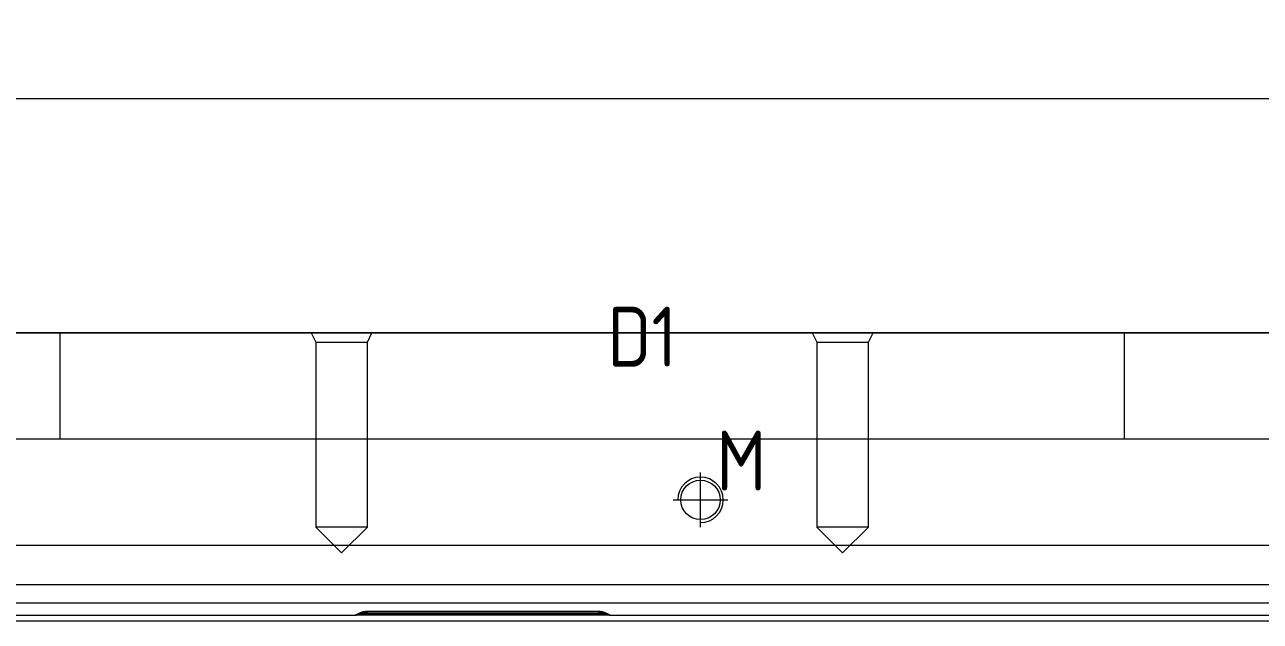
# Model space of a CAD drawing. Header units: millimetres. Extents: x 17443 to 18207, y 60521 to 60973.
# Drawn here: x 17533.9 to 17696.7, y 60863.7 to 60942.3 of the extents above; entities that cross this region are included whole.
import ezdxf

# ---------------------------------------------------------------- set-up
doc = ezdxf.new("R2010")
doc.units = ezdxf.units.MM
doc.linetypes.add('CENTER', pattern=[0])
doc.linetypes.add('DASHED', pattern=[0])
doc.layers.add('dim', color=4, linetype='Continuous')
doc.layers.add('PUNCH', color=2, linetype='Continuous')
doc.styles.add('_PUG_ERP', font='txt')
doc.styles.add('gbenor', font='gbenor.shx', dxfattribs={"bigfont": 'gbcbig'})
doc.dimstyles.new('_PUG_ERP', dxfattribs={"dimtxt": 8, "dimasz": 1.5, "dimexe": 0.5, "dimexo": 0.5, "dimgap": 0.5, "dimtad": 1, "dimtxsty": '_PUG_ERP', "dimblk": 'CLOSEDBLANK', "dimcen": 0, "dimclrd": 4, "dimclre": 4, "dimclrt": 3, "dimazin": 3, "dimtfac": 1, "dimtmove": 0, "dimatfit": 3, "dimldrblk": 'CLOSEDBLANK', "dimlwd": 9, "dimlwe": 9})

# ---------------------------------------------------------------- blocks, each defined once
blk = doc.blocks.new('*D1266')
at = {"layer": 'Defpoints', "color": 0}
for p in [(17472.64, 60932.53), (17472.64, 60901.66), (18032.64, 60901.66)]:
    blk.add_point(p, dxfattribs=at)
at = {"layer": 'dim', "color": 4, "lineweight": 9}
for p, q in [((17472.64, 60902.16), (17472.64, 60933.03)), ((18031.14, 60932.53), (17474.14, 60932.53)), ((18032.64, 60902.16), (18032.64, 60933.03))]:
    blk.add_line(p, q, dxfattribs=at)
at = {"layer": 'dim', "color": 3, "lineweight": 18, "insert": (17752.64, 60937.03), "char_height": 8, "attachment_point": 5, "style": '_PUG_ERP'}
blk.add_mtext('560', dxfattribs=at)
blk = doc.blocks.new('_ClosedBlank')

msp = doc.modelspace()

# ---------------------------------------------------------------- linework, layer by layer
at = {"layer": 'dim', "color": 252, "lineweight": 18}
msp.add_lwpolyline([(17472.641, 60863.66), (17472.641, 60901.66), (18032.641, 60901.66), (18032.641, 60863.66)], close=True, dxfattribs=at)
at = {"layer": 'PUNCH', "color": 151, "linetype": 'Continuous', "lineweight": 18}
for p, q in [((17786.26, 60901.66), (17510.26, 60901.66)), ((17477.641, 60866.098), (18027.36, 60866.098)), ((17477.641, 60864.479), (17577.506, 60864.479)), ((17577.508, 60864.479), (17577.504, 60864.479)), ((17579.026, 60864.524), (17579.026, 60864.523)), ((17579.026, 60864.523), (17609.494, 60864.523)), ((17611.015, 60864.479), (17611.012, 60864.479)), ((17611.013, 60864.479), (17791.516, 60864.479))]:
    msp.add_line(p, q, dxfattribs=at)
at = {"layer": 'PUNCH', "color": 2, "linetype": 'DASHED', "lineweight": 13, "ltscale": 0.518009}
for p, q in [((17538.56, 60901.66), (17538.56, 60887.66)), ((17678.76, 60901.66), (17678.76, 60887.66)), ((18027.36, 60887.66), (17477.641, 60887.66)), ((18027.36, 60873.66), (17477.641, 60873.66))]:
    msp.add_line(p, q, dxfattribs=at)
at = {"layer": 'PUNCH', "color": 5, "linetype": 'DASHED', "lineweight": 13, "ltscale": 0.518009}
for p, q in [((17571.66, 60901.66), (17572.257, 60900.466)), ((17579.063, 60900.466), (17579.66, 60901.66)), ((17637.66, 60901.66), (17638.257, 60900.466)), ((17645.063, 60900.466), (17645.66, 60901.66)), ((17572.257, 60900.466), (17572.257, 60876.08)), ((17572.257, 60900.466), (17575.66, 60900.466)), ((17575.66, 60900.466), (17579.063, 60900.466)), ((17579.063, 60876.08), (17579.063, 60900.466)), ((17638.257, 60900.466), (17638.257, 60876.08)), ((17638.257, 60900.466), (17641.66, 60900.466)), ((17641.66, 60900.466), (17645.063, 60900.466)), ((17645.063, 60876.08), (17645.063, 60900.466)), ((17572.257, 60876.08), (17575.66, 60872.677)), ((17579.063, 60876.08), (17572.257, 60876.08)), ((17575.66, 60872.677), (17579.063, 60876.08)), ((17638.257, 60876.08), (17641.66, 60872.677)), ((17645.063, 60876.08), (17638.257, 60876.08)), ((17641.66, 60872.677), (17645.063, 60876.08))]:
    msp.add_line(p, q, dxfattribs=at)
at = {"layer": 'PUNCH', "color": 1, "linetype": 'CENTER', "lineweight": 18, "ltscale": 0.518009}
for p, q in [((17622.941, 60876.06), (17622.941, 60883.26)), ((17619.341, 60879.66), (17626.541, 60879.66))]:
    msp.add_line(p, q, dxfattribs=at)
at = {"layer": 'PUNCH', "color": 155, "linetype": 'DASHED', "lineweight": 13, "ltscale": 0.518009}
for p, q in [((18027.36, 60868.479), (17477.641, 60868.479)), ((17579.026, 60864.947), (17579.026, 60864.693)), ((17579.026, 60864.945), (17579.026, 60864.883)), ((17579.026, 60864.945), (17609.494, 60864.945)), ((17609.494, 60864.947), (17609.494, 60864.945)), ((17609.494, 60864.883), (17609.494, 60864.945)), ((17577.886, 60864.643), (17577.886, 60864.617)), ((17579.026, 60864.693), (17609.494, 60864.693)), ((17609.494, 60864.693), (17609.494, 60864.523)), ((17610.634, 60864.617), (17610.634, 60864.643))]:
    msp.add_line(p, q, dxfattribs=at)
at = {"layer": 'PUNCH', "color": 151, "linetype": 'DASHED', "lineweight": 13, "ltscale": 0.518009}
for p, q in [((17609.494, 60864.947), (17579.026, 60864.947)), ((17609.494, 60864.883), (17579.026, 60864.883)), ((17577.53, 60864.482), (17577.53, 60864.482)), ((17579.026, 60864.693), (17579.026, 60864.524)), ((17610.99, 60864.482), (17610.99, 60864.482))]:
    msp.add_line(p, q, dxfattribs=at)
at = {"layer": 'PUNCH', "color": 155, "linetype": 'Continuous', "lineweight": 18}
for p, q in [((17477.641, 60864.485), (17577.505, 60864.485)), ((17609.494, 60864.524), (17579.026, 60864.524)), ((17609.494, 60864.524), (17609.494, 60864.523)), ((17611.015, 60864.485), (17791.515, 60864.485))]:
    msp.add_line(p, q, dxfattribs=at)
at = {"layer": 'PUNCH', "color": 151, "linetype": 'DASHED', "lineweight": 13, "ltscale": 0.518009}
for points in [[(17579.026, 60864.947), (17579.002, 60864.947), (17578.978, 60864.947), (17578.954, 60864.946), (17578.931, 60864.945), (17578.907, 60864.944), (17578.883, 60864.943), (17578.859, 60864.941), (17578.835, 60864.939), (17578.812, 60864.937), (17578.788, 60864.935), (17578.764, 60864.932), (17578.741, 60864.929), (17578.717, 60864.926), (17578.693, 60864.923), (17578.67, 60864.919), (17578.646, 60864.916), (17578.623, 60864.911), (17578.599, 60864.907), (17578.576, 60864.903), (17578.552, 60864.898), (17578.529, 60864.893), (17578.506, 60864.888), (17578.483, 60864.882), (17578.46, 60864.876), (17578.436, 60864.87), (17578.413, 60864.864), (17578.39, 60864.858), (17578.368, 60864.851), (17578.345, 60864.844), (17578.322, 60864.837), (17578.299, 60864.829), (17578.277, 60864.822), (17578.254, 60864.814), (17578.232, 60864.806), (17578.21, 60864.797), (17578.187, 60864.789), (17578.165, 60864.78), (17578.143, 60864.771), (17578.121, 60864.762), (17578.099, 60864.752), (17578.077, 60864.743), (17578.056, 60864.733), (17578.034, 60864.722), (17578.013, 60864.712), (17577.991, 60864.701), (17577.97, 60864.691), (17577.949, 60864.68), (17577.928, 60864.668), (17577.907, 60864.657), (17577.886, 60864.645)], [(17577.886, 60864.617), (17577.9, 60864.624), (17577.914, 60864.63), (17577.929, 60864.637), (17577.944, 60864.644), (17577.959, 60864.651), (17577.975, 60864.658), (17577.991, 60864.665), (17578.008, 60864.672), (17578.025, 60864.679), (17578.042, 60864.687), (17578.06, 60864.694), (17578.078, 60864.701), (17578.097, 60864.708), (17578.116, 60864.716), (17578.136, 60864.723), (17578.156, 60864.73), (17578.176, 60864.737), (17578.197, 60864.745), (17578.218, 60864.752), (17578.24, 60864.759), (17578.261, 60864.766), (17578.283, 60864.772), (17578.306, 60864.779), (17578.329, 60864.786), (17578.352, 60864.792), (17578.376, 60864.798), (17578.4, 60864.805), (17578.424, 60864.811), (17578.449, 60864.816), (17578.474, 60864.822), (17578.499, 60864.828), (17578.525, 60864.833), (17578.552, 60864.838), (17578.578, 60864.843), (17578.605, 60864.848), (17578.632, 60864.852), (17578.659, 60864.856), (17578.686, 60864.86), (17578.713, 60864.863), (17578.741, 60864.867), (17578.768, 60864.87), (17578.796, 60864.872), (17578.824, 60864.875), (17578.853, 60864.877), (17578.881, 60864.879), (17578.91, 60864.88), (17578.939, 60864.881), (17578.968, 60864.882), (17578.997, 60864.882), (17579.026, 60864.883)], [(17610.633, 60864.645), (17610.613, 60864.657), (17610.592, 60864.668), (17610.571, 60864.68), (17610.55, 60864.691), (17610.528, 60864.701), (17610.507, 60864.712), (17610.485, 60864.722), (17610.464, 60864.733), (17610.442, 60864.743), (17610.42, 60864.752), (17610.399, 60864.762), (17610.377, 60864.771), (17610.355, 60864.78), (17610.332, 60864.789), (17610.31, 60864.797), (17610.288, 60864.806), (17610.265, 60864.814), (17610.243, 60864.822), (17610.22, 60864.829), (17610.198, 60864.837), (17610.175, 60864.844), (17610.152, 60864.851), (17610.129, 60864.858), (17610.106, 60864.864), (17610.083, 60864.87), (17610.06, 60864.876), (17610.037, 60864.882), (17610.014, 60864.888), (17609.991, 60864.893), (17609.967, 60864.898), (17609.944, 60864.903), (17609.92, 60864.907), (17609.897, 60864.911), (17609.873, 60864.916), (17609.85, 60864.919), (17609.826, 60864.923), (17609.803, 60864.926), (17609.779, 60864.929), (17609.755, 60864.932), (17609.732, 60864.935), (17609.708, 60864.937), (17609.684, 60864.939), (17609.66, 60864.941), (17609.637, 60864.943), (17609.613, 60864.944), (17609.589, 60864.945), (17609.565, 60864.946), (17609.541, 60864.947), (17609.518, 60864.947), (17609.494, 60864.947)], [(17609.494, 60864.883), (17609.523, 60864.882), (17609.552, 60864.882), (17609.58, 60864.881), (17609.609, 60864.88), (17609.637, 60864.879), (17609.666, 60864.877), (17609.694, 60864.875), (17609.722, 60864.872), (17609.75, 60864.87), (17609.778, 60864.867), (17609.805, 60864.864), (17609.833, 60864.86), (17609.86, 60864.856), (17609.887, 60864.852), (17609.914, 60864.848), (17609.941, 60864.843), (17609.968, 60864.838), (17609.994, 60864.833), (17610.019, 60864.828), (17610.045, 60864.822), (17610.07, 60864.817), (17610.094, 60864.811), (17610.119, 60864.805), (17610.143, 60864.799), (17610.166, 60864.792), (17610.19, 60864.786), (17610.213, 60864.779), (17610.235, 60864.773), (17610.258, 60864.766), (17610.28, 60864.759), (17610.301, 60864.752), (17610.322, 60864.745), (17610.343, 60864.737), (17610.363, 60864.73), (17610.383, 60864.723), (17610.403, 60864.716), (17610.422, 60864.709), (17610.44, 60864.701), (17610.459, 60864.694), (17610.477, 60864.687), (17610.494, 60864.68), (17610.511, 60864.672), (17610.528, 60864.665), (17610.544, 60864.658), (17610.56, 60864.651), (17610.576, 60864.644), (17610.591, 60864.637), (17610.606, 60864.63), (17610.62, 60864.624), (17610.634, 60864.617)], [(17577.531, 60864.495), (17577.53, 60864.495), (17577.53, 60864.494), (17577.529, 60864.494), (17577.529, 60864.493), (17577.528, 60864.493), (17577.528, 60864.492), (17577.527, 60864.491), (17577.527, 60864.491), (17577.526, 60864.49), (17577.526, 60864.49), (17577.525, 60864.489), (17577.525, 60864.489), (17577.524, 60864.488), (17577.524, 60864.488), (17577.523, 60864.488), (17577.523, 60864.487), (17577.522, 60864.487), (17577.522, 60864.486), (17577.521, 60864.486), (17577.521, 60864.486), (17577.52, 60864.485), (17577.52, 60864.485), (17577.519, 60864.484), (17577.519, 60864.484), (17577.518, 60864.484), (17577.518, 60864.483), (17577.517, 60864.483), (17577.517, 60864.483), (17577.517, 60864.483), (17577.516, 60864.482), (17577.516, 60864.482), (17577.515, 60864.482), (17577.515, 60864.482), (17577.514, 60864.481), (17577.514, 60864.481), (17577.513, 60864.481), (17577.513, 60864.481), (17577.512, 60864.481), (17577.512, 60864.48), (17577.512, 60864.48), (17577.511, 60864.48), (17577.511, 60864.48), (17577.51, 60864.48), (17577.51, 60864.48), (17577.51, 60864.48), (17577.509, 60864.48), (17577.509, 60864.479), (17577.508, 60864.479), (17577.508, 60864.479), (17577.508, 60864.479)], [(17577.531, 60864.495), (17577.531, 60864.496), (17577.531, 60864.496), (17577.532, 60864.496), (17577.532, 60864.497), (17577.533, 60864.497), (17577.533, 60864.498), (17577.534, 60864.498), (17577.535, 60864.498), (17577.535, 60864.499), (17577.536, 60864.499), (17577.537, 60864.499), (17577.538, 60864.5), (17577.539, 60864.5), (17577.54, 60864.501), (17577.54, 60864.501), (17577.541, 60864.501), (17577.543, 60864.502), (17577.544, 60864.502), (17577.545, 60864.502), (17577.546, 60864.503), (17577.547, 60864.503), (17577.548, 60864.504), (17577.55, 60864.504), (17577.551, 60864.504), (17577.552, 60864.505), (17577.554, 60864.505), (17577.555, 60864.506), (17577.556, 60864.506), (17577.558, 60864.506), (17577.559, 60864.507), (17577.561, 60864.507), (17577.562, 60864.508), (17577.564, 60864.508), (17577.566, 60864.509), (17577.567, 60864.509), (17577.569, 60864.509), (17577.571, 60864.51), (17577.572, 60864.51), (17577.574, 60864.511), (17577.576, 60864.511), (17577.577, 60864.512), (17577.579, 60864.512), (17577.581, 60864.512), (17577.583, 60864.513), (17577.585, 60864.513), (17577.587, 60864.514), (17577.589, 60864.514), (17577.59, 60864.515), (17577.592, 60864.515), (17577.594, 60864.516)], [(17577.886, 60864.645), (17577.88, 60864.642), (17577.874, 60864.638), (17577.868, 60864.635), (17577.861, 60864.631), (17577.855, 60864.628), (17577.849, 60864.624), (17577.842, 60864.621), (17577.836, 60864.618), (17577.829, 60864.614), (17577.823, 60864.611), (17577.817, 60864.608), (17577.81, 60864.605), (17577.804, 60864.601), (17577.797, 60864.598), (17577.791, 60864.595), (17577.784, 60864.592), (17577.778, 60864.589), (17577.771, 60864.586), (17577.765, 60864.583), (17577.758, 60864.58), (17577.752, 60864.577), (17577.745, 60864.574), (17577.739, 60864.571), (17577.732, 60864.568), (17577.725, 60864.566), (17577.719, 60864.563), (17577.712, 60864.56), (17577.705, 60864.557), (17577.699, 60864.555), (17577.692, 60864.552), (17577.685, 60864.549), (17577.679, 60864.547), (17577.672, 60864.544), (17577.665, 60864.542), (17577.659, 60864.539), (17577.652, 60864.537), (17577.645, 60864.534), (17577.638, 60864.532), (17577.631, 60864.53), (17577.625, 60864.527), (17577.618, 60864.525), (17577.611, 60864.523), (17577.604, 60864.521), (17577.597, 60864.518), (17577.59, 60864.516), (17577.584, 60864.514), (17577.577, 60864.512), (17577.57, 60864.51), (17577.563, 60864.508), (17577.556, 60864.506)], [(17577.886, 60864.617), (17577.88, 60864.614), (17577.874, 60864.612), (17577.869, 60864.609), (17577.863, 60864.606), (17577.857, 60864.604), (17577.852, 60864.601), (17577.846, 60864.599), (17577.84, 60864.596), (17577.834, 60864.594), (17577.829, 60864.591), (17577.823, 60864.589), (17577.817, 60864.586), (17577.812, 60864.584), (17577.806, 60864.582), (17577.8, 60864.579), (17577.794, 60864.577), (17577.789, 60864.575), (17577.783, 60864.573), (17577.777, 60864.57), (17577.771, 60864.568), (17577.765, 60864.566), (17577.76, 60864.564), (17577.754, 60864.562), (17577.748, 60864.56), (17577.742, 60864.558), (17577.736, 60864.556), (17577.73, 60864.554), (17577.725, 60864.552), (17577.719, 60864.55), (17577.713, 60864.548), (17577.707, 60864.546), (17577.701, 60864.544), (17577.695, 60864.543), (17577.689, 60864.541), (17577.683, 60864.539), (17577.678, 60864.537), (17577.672, 60864.536), (17577.666, 60864.534), (17577.66, 60864.532), (17577.654, 60864.531), (17577.648, 60864.529), (17577.642, 60864.527), (17577.636, 60864.526), (17577.63, 60864.524), (17577.624, 60864.523), (17577.618, 60864.521), (17577.612, 60864.52), (17577.606, 60864.518), (17577.6, 60864.517), (17577.594, 60864.516)], [(17610.964, 60864.506), (17610.957, 60864.508), (17610.95, 60864.51), (17610.943, 60864.512), (17610.936, 60864.514), (17610.929, 60864.516), (17610.922, 60864.518), (17610.916, 60864.521), (17610.909, 60864.523), (17610.902, 60864.525), (17610.895, 60864.527), (17610.888, 60864.53), (17610.881, 60864.532), (17610.875, 60864.534), (17610.868, 60864.537), (17610.861, 60864.539), (17610.854, 60864.542), (17610.848, 60864.544), (17610.841, 60864.547), (17610.834, 60864.549), (17610.828, 60864.552), (17610.821, 60864.555), (17610.814, 60864.557), (17610.808, 60864.56), (17610.801, 60864.563), (17610.794, 60864.566), (17610.788, 60864.568), (17610.781, 60864.571), (17610.774, 60864.574), (17610.768, 60864.577), (17610.761, 60864.58), (17610.755, 60864.583), (17610.748, 60864.586), (17610.742, 60864.589), (17610.735, 60864.592), (17610.729, 60864.595), (17610.722, 60864.598), (17610.716, 60864.601), (17610.709, 60864.605), (17610.703, 60864.608), (17610.697, 60864.611), (17610.69, 60864.614), (17610.684, 60864.618), (17610.677, 60864.621), (17610.671, 60864.624), (17610.665, 60864.628), (17610.658, 60864.631), (17610.652, 60864.635), (17610.646, 60864.638), (17610.64, 60864.642), (17610.633, 60864.645)], [(17610.925, 60864.516), (17610.919, 60864.517), (17610.913, 60864.518), (17610.907, 60864.52), (17610.901, 60864.521), (17610.895, 60864.523), (17610.89, 60864.524), (17610.884, 60864.526), (17610.878, 60864.527), (17610.872, 60864.529), (17610.866, 60864.531), (17610.86, 60864.532), (17610.854, 60864.534), (17610.848, 60864.536), (17610.842, 60864.537), (17610.836, 60864.539), (17610.83, 60864.541), (17610.824, 60864.543), (17610.819, 60864.544), (17610.813, 60864.546), (17610.807, 60864.548), (17610.801, 60864.55), (17610.795, 60864.552), (17610.789, 60864.554), (17610.783, 60864.556), (17610.778, 60864.558), (17610.772, 60864.56), (17610.766, 60864.562), (17610.76, 60864.564), (17610.754, 60864.566), (17610.748, 60864.568), (17610.743, 60864.57), (17610.737, 60864.573), (17610.731, 60864.575), (17610.725, 60864.577), (17610.72, 60864.579), (17610.714, 60864.582), (17610.708, 60864.584), (17610.702, 60864.586), (17610.697, 60864.589), (17610.691, 60864.591), (17610.685, 60864.594), (17610.679, 60864.596), (17610.674, 60864.599), (17610.668, 60864.601), (17610.662, 60864.604), (17610.657, 60864.606), (17610.651, 60864.609), (17610.645, 60864.612), (17610.64, 60864.614), (17610.634, 60864.617)], [(17610.925, 60864.516), (17610.927, 60864.515), (17610.929, 60864.515), (17610.931, 60864.514), (17610.933, 60864.514), (17610.935, 60864.513), (17610.937, 60864.513), (17610.939, 60864.512), (17610.94, 60864.512), (17610.942, 60864.512), (17610.944, 60864.511), (17610.946, 60864.511), (17610.947, 60864.51), (17610.949, 60864.51), (17610.951, 60864.509), (17610.952, 60864.509), (17610.954, 60864.509), (17610.956, 60864.508), (17610.957, 60864.508), (17610.959, 60864.507), (17610.96, 60864.507), (17610.962, 60864.507), (17610.963, 60864.506), (17610.964, 60864.506), (17610.966, 60864.505), (17610.967, 60864.505), (17610.969, 60864.504), (17610.97, 60864.504), (17610.971, 60864.504), (17610.972, 60864.503), (17610.974, 60864.503), (17610.975, 60864.502), (17610.976, 60864.502), (17610.977, 60864.502), (17610.978, 60864.501), (17610.979, 60864.501), (17610.98, 60864.501), (17610.981, 60864.5), (17610.982, 60864.5), (17610.983, 60864.499), (17610.983, 60864.499), (17610.984, 60864.499), (17610.985, 60864.498), (17610.986, 60864.498), (17610.986, 60864.498), (17610.987, 60864.497), (17610.987, 60864.497), (17610.988, 60864.496), (17610.988, 60864.496), (17610.989, 60864.496), (17610.989, 60864.495)], [(17611.012, 60864.479), (17611.012, 60864.479), (17611.011, 60864.479), (17611.011, 60864.479), (17611.011, 60864.48), (17611.01, 60864.48), (17611.01, 60864.48), (17611.009, 60864.48), (17611.009, 60864.48), (17611.008, 60864.48), (17611.008, 60864.48), (17611.008, 60864.48), (17611.007, 60864.481), (17611.007, 60864.481), (17611.006, 60864.481), (17611.006, 60864.481), (17611.005, 60864.481), (17611.005, 60864.482), (17611.005, 60864.482), (17611.004, 60864.482), (17611.004, 60864.482), (17611.003, 60864.483), (17611.003, 60864.483), (17611.002, 60864.483), (17611.002, 60864.483), (17611.001, 60864.484), (17611.001, 60864.484), (17611, 60864.484), (17611, 60864.485), (17610.999, 60864.485), (17610.999, 60864.486), (17610.998, 60864.486), (17610.998, 60864.486), (17610.997, 60864.487), (17610.997, 60864.487), (17610.996, 60864.488), (17610.996, 60864.488), (17610.995, 60864.488), (17610.995, 60864.489), (17610.994, 60864.489), (17610.994, 60864.49), (17610.993, 60864.49), (17610.993, 60864.491), (17610.992, 60864.491), (17610.992, 60864.492), (17610.991, 60864.493), (17610.991, 60864.493), (17610.99, 60864.494), (17610.99, 60864.494), (17610.989, 60864.495), (17610.989, 60864.495)]]:
    msp.add_lwpolyline(points, dxfattribs=at)
at = {"layer": 'PUNCH', "color": 155, "linetype": 'DASHED', "lineweight": 13, "ltscale": 0.518009}
for points in [[(17577.886, 60864.643), (17577.906, 60864.655), (17577.927, 60864.666), (17577.949, 60864.678), (17577.97, 60864.689), (17577.991, 60864.699), (17578.013, 60864.71), (17578.034, 60864.721), (17578.056, 60864.731), (17578.078, 60864.741), (17578.099, 60864.75), (17578.121, 60864.76), (17578.143, 60864.769), (17578.166, 60864.778), (17578.188, 60864.787), (17578.21, 60864.796), (17578.233, 60864.804), (17578.255, 60864.812), (17578.278, 60864.82), (17578.301, 60864.828), (17578.324, 60864.835), (17578.346, 60864.843), (17578.369, 60864.849), (17578.392, 60864.856), (17578.415, 60864.863), (17578.438, 60864.869), (17578.461, 60864.875), (17578.484, 60864.88), (17578.507, 60864.886), (17578.53, 60864.891), (17578.554, 60864.896), (17578.577, 60864.901), (17578.6, 60864.905), (17578.623, 60864.91), (17578.647, 60864.914), (17578.67, 60864.917), (17578.694, 60864.921), (17578.717, 60864.924), (17578.741, 60864.927), (17578.764, 60864.93), (17578.788, 60864.933), (17578.811, 60864.935), (17578.835, 60864.937), (17578.859, 60864.939), (17578.882, 60864.941), (17578.906, 60864.942), (17578.93, 60864.943), (17578.954, 60864.944), (17578.978, 60864.945), (17579.002, 60864.945), (17579.026, 60864.945)], [(17609.494, 60864.945), (17609.518, 60864.945), (17609.542, 60864.945), (17609.565, 60864.944), (17609.589, 60864.943), (17609.613, 60864.942), (17609.637, 60864.941), (17609.661, 60864.939), (17609.684, 60864.937), (17609.708, 60864.935), (17609.732, 60864.933), (17609.755, 60864.93), (17609.779, 60864.927), (17609.802, 60864.924), (17609.826, 60864.921), (17609.849, 60864.917), (17609.873, 60864.914), (17609.896, 60864.91), (17609.92, 60864.905), (17609.943, 60864.901), (17609.966, 60864.896), (17609.99, 60864.891), (17610.013, 60864.886), (17610.036, 60864.88), (17610.059, 60864.875), (17610.083, 60864.869), (17610.106, 60864.862), (17610.129, 60864.856), (17610.152, 60864.849), (17610.175, 60864.842), (17610.197, 60864.835), (17610.22, 60864.827), (17610.243, 60864.82), (17610.265, 60864.812), (17610.288, 60864.804), (17610.31, 60864.795), (17610.333, 60864.787), (17610.355, 60864.778), (17610.377, 60864.769), (17610.399, 60864.76), (17610.421, 60864.75), (17610.443, 60864.74), (17610.464, 60864.73), (17610.486, 60864.72), (17610.507, 60864.71), (17610.529, 60864.699), (17610.55, 60864.688), (17610.571, 60864.677), (17610.592, 60864.666), (17610.613, 60864.655), (17610.634, 60864.643)], [(17577.531, 60864.495), (17577.539, 60864.497), (17577.546, 60864.499), (17577.554, 60864.501), (17577.562, 60864.503), (17577.57, 60864.505), (17577.577, 60864.507), (17577.585, 60864.509), (17577.593, 60864.511), (17577.601, 60864.513), (17577.608, 60864.515), (17577.616, 60864.517), (17577.624, 60864.519), (17577.632, 60864.522), (17577.639, 60864.524), (17577.647, 60864.526), (17577.655, 60864.528), (17577.662, 60864.531), (17577.67, 60864.533), (17577.677, 60864.536), (17577.685, 60864.538), (17577.693, 60864.54), (17577.7, 60864.543), (17577.708, 60864.545), (17577.715, 60864.548), (17577.723, 60864.55), (17577.73, 60864.553), (17577.738, 60864.556), (17577.746, 60864.558), (17577.753, 60864.561), (17577.761, 60864.564), (17577.768, 60864.566), (17577.775, 60864.569), (17577.783, 60864.572), (17577.79, 60864.574), (17577.798, 60864.577), (17577.805, 60864.58), (17577.813, 60864.583), (17577.82, 60864.586), (17577.827, 60864.589), (17577.835, 60864.592), (17577.842, 60864.595), (17577.85, 60864.598), (17577.857, 60864.601), (17577.864, 60864.604), (17577.872, 60864.607), (17577.879, 60864.61), (17577.886, 60864.613), (17577.894, 60864.616), (17577.901, 60864.619), (17577.908, 60864.623)], [(17577.594, 60864.516), (17577.6, 60864.517), (17577.606, 60864.519), (17577.613, 60864.521), (17577.619, 60864.523), (17577.625, 60864.525), (17577.631, 60864.527), (17577.637, 60864.53), (17577.643, 60864.532), (17577.649, 60864.534), (17577.655, 60864.536), (17577.661, 60864.538), (17577.667, 60864.54), (17577.673, 60864.543), (17577.678, 60864.545), (17577.684, 60864.547), (17577.69, 60864.549), (17577.696, 60864.552), (17577.702, 60864.554), (17577.708, 60864.557), (17577.714, 60864.559), (17577.72, 60864.561), (17577.726, 60864.564), (17577.731, 60864.566), (17577.737, 60864.569), (17577.743, 60864.571), (17577.749, 60864.574), (17577.755, 60864.576), (17577.761, 60864.579), (17577.766, 60864.582), (17577.772, 60864.584), (17577.778, 60864.587), (17577.784, 60864.59), (17577.789, 60864.593), (17577.795, 60864.595), (17577.801, 60864.598), (17577.807, 60864.601), (17577.812, 60864.604), (17577.818, 60864.607), (17577.824, 60864.609), (17577.829, 60864.612), (17577.835, 60864.615), (17577.841, 60864.618), (17577.846, 60864.621), (17577.852, 60864.624), (17577.858, 60864.627), (17577.863, 60864.63), (17577.869, 60864.633), (17577.874, 60864.637), (17577.88, 60864.64), (17577.886, 60864.643)], [(17577.908, 60864.623), (17577.921, 60864.625), (17577.935, 60864.627), (17577.95, 60864.629), (17577.965, 60864.631), (17577.981, 60864.633), (17577.998, 60864.635), (17578.015, 60864.637), (17578.033, 60864.639), (17578.051, 60864.641), (17578.069, 60864.643), (17578.089, 60864.645), (17578.108, 60864.647), (17578.128, 60864.649), (17578.149, 60864.651), (17578.17, 60864.653), (17578.191, 60864.655), (17578.212, 60864.657), (17578.234, 60864.659), (17578.256, 60864.661), (17578.279, 60864.663), (17578.301, 60864.664), (17578.325, 60864.666), (17578.348, 60864.668), (17578.371, 60864.67), (17578.395, 60864.671), (17578.419, 60864.673), (17578.443, 60864.674), (17578.467, 60864.676), (17578.491, 60864.677), (17578.516, 60864.679), (17578.54, 60864.68), (17578.565, 60864.681), (17578.59, 60864.682), (17578.615, 60864.683), (17578.64, 60864.684), (17578.665, 60864.686), (17578.691, 60864.686), (17578.716, 60864.687), (17578.742, 60864.688), (17578.768, 60864.689), (17578.793, 60864.69), (17578.819, 60864.69), (17578.845, 60864.691), (17578.871, 60864.691), (17578.896, 60864.692), (17578.922, 60864.692), (17578.948, 60864.692), (17578.974, 60864.692), (17579, 60864.693), (17579.026, 60864.693)], [(17609.494, 60864.693), (17609.52, 60864.693), (17609.546, 60864.692), (17609.572, 60864.692), (17609.597, 60864.692), (17609.623, 60864.692), (17609.649, 60864.691), (17609.674, 60864.691), (17609.7, 60864.69), (17609.725, 60864.69), (17609.751, 60864.689), (17609.776, 60864.688), (17609.802, 60864.687), (17609.827, 60864.687), (17609.852, 60864.686), (17609.877, 60864.685), (17609.902, 60864.684), (17609.927, 60864.682), (17609.952, 60864.681), (17609.977, 60864.68), (17610.002, 60864.679), (17610.027, 60864.677), (17610.051, 60864.676), (17610.076, 60864.674), (17610.1, 60864.673), (17610.124, 60864.671), (17610.147, 60864.67), (17610.171, 60864.668), (17610.194, 60864.666), (17610.217, 60864.664), (17610.24, 60864.663), (17610.263, 60864.661), (17610.285, 60864.659), (17610.307, 60864.657), (17610.328, 60864.655), (17610.35, 60864.653), (17610.37, 60864.651), (17610.391, 60864.649), (17610.411, 60864.647), (17610.43, 60864.645), (17610.45, 60864.643), (17610.468, 60864.641), (17610.487, 60864.639), (17610.504, 60864.637), (17610.522, 60864.635), (17610.538, 60864.633), (17610.554, 60864.631), (17610.57, 60864.629), (17610.584, 60864.627), (17610.598, 60864.625), (17610.612, 60864.623)], [(17610.612, 60864.623), (17610.619, 60864.619), (17610.626, 60864.616), (17610.633, 60864.613), (17610.641, 60864.61), (17610.648, 60864.607), (17610.655, 60864.604), (17610.663, 60864.601), (17610.67, 60864.598), (17610.677, 60864.595), (17610.685, 60864.592), (17610.692, 60864.589), (17610.7, 60864.586), (17610.707, 60864.583), (17610.714, 60864.58), (17610.722, 60864.577), (17610.729, 60864.574), (17610.737, 60864.572), (17610.744, 60864.569), (17610.752, 60864.566), (17610.759, 60864.564), (17610.767, 60864.561), (17610.774, 60864.558), (17610.782, 60864.556), (17610.789, 60864.553), (17610.797, 60864.55), (17610.804, 60864.548), (17610.812, 60864.545), (17610.819, 60864.543), (17610.827, 60864.54), (17610.835, 60864.538), (17610.842, 60864.536), (17610.85, 60864.533), (17610.857, 60864.531), (17610.865, 60864.528), (17610.873, 60864.526), (17610.88, 60864.524), (17610.888, 60864.522), (17610.896, 60864.519), (17610.903, 60864.517), (17610.911, 60864.515), (17610.919, 60864.513), (17610.927, 60864.511), (17610.934, 60864.509), (17610.942, 60864.507), (17610.95, 60864.505), (17610.958, 60864.503), (17610.965, 60864.501), (17610.973, 60864.499), (17610.981, 60864.497), (17610.989, 60864.495)], [(17610.634, 60864.643), (17610.64, 60864.64), (17610.645, 60864.637), (17610.651, 60864.633), (17610.656, 60864.63), (17610.662, 60864.627), (17610.668, 60864.624), (17610.673, 60864.621), (17610.679, 60864.618), (17610.684, 60864.615), (17610.69, 60864.612), (17610.696, 60864.61), (17610.701, 60864.607), (17610.707, 60864.604), (17610.713, 60864.601), (17610.719, 60864.598), (17610.724, 60864.595), (17610.73, 60864.593), (17610.736, 60864.59), (17610.742, 60864.587), (17610.747, 60864.585), (17610.753, 60864.582), (17610.759, 60864.579), (17610.765, 60864.577), (17610.77, 60864.574), (17610.776, 60864.571), (17610.782, 60864.569), (17610.788, 60864.566), (17610.794, 60864.564), (17610.8, 60864.561), (17610.806, 60864.559), (17610.812, 60864.557), (17610.817, 60864.554), (17610.823, 60864.552), (17610.829, 60864.549), (17610.835, 60864.547), (17610.841, 60864.545), (17610.847, 60864.543), (17610.853, 60864.54), (17610.859, 60864.538), (17610.865, 60864.536), (17610.871, 60864.534), (17610.877, 60864.532), (17610.883, 60864.53), (17610.889, 60864.527), (17610.895, 60864.525), (17610.901, 60864.523), (17610.907, 60864.521), (17610.913, 60864.519), (17610.919, 60864.517), (17610.925, 60864.516)]]:
    msp.add_lwpolyline(points, dxfattribs=at)
at = {"layer": 'PUNCH', "color": 151, "linetype": 'Continuous', "lineweight": 18}
for points in [[(17577.504, 60864.479), (17577.504, 60864.479), (17577.504, 60864.479), (17577.504, 60864.479), (17577.504, 60864.48), (17577.503, 60864.48), (17577.503, 60864.48), (17577.503, 60864.48), (17577.503, 60864.48), (17577.503, 60864.48), (17577.503, 60864.48), (17577.503, 60864.48), (17577.503, 60864.48), (17577.503, 60864.48), (17577.502, 60864.48), (17577.502, 60864.48), (17577.502, 60864.48), (17577.502, 60864.48), (17577.502, 60864.48), (17577.502, 60864.481), (17577.502, 60864.481), (17577.502, 60864.481), (17577.502, 60864.481), (17577.502, 60864.481), (17577.502, 60864.481), (17577.502, 60864.481), (17577.502, 60864.481), (17577.502, 60864.481), (17577.502, 60864.481), (17577.502, 60864.482), (17577.502, 60864.482), (17577.502, 60864.482), (17577.502, 60864.482), (17577.502, 60864.482), (17577.502, 60864.482), (17577.503, 60864.482), (17577.503, 60864.482), (17577.503, 60864.483), (17577.503, 60864.483), (17577.503, 60864.483), (17577.503, 60864.483), (17577.503, 60864.483), (17577.503, 60864.483), (17577.503, 60864.483), (17577.504, 60864.484), (17577.504, 60864.484), (17577.504, 60864.484), (17577.504, 60864.484), (17577.504, 60864.484), (17577.504, 60864.485), (17577.505, 60864.485)], [(17577.508, 60864.479), (17577.508, 60864.479), (17577.508, 60864.479), (17577.509, 60864.479), (17577.509, 60864.479), (17577.51, 60864.48), (17577.51, 60864.48), (17577.511, 60864.48), (17577.511, 60864.48), (17577.511, 60864.48), (17577.512, 60864.48), (17577.512, 60864.48), (17577.513, 60864.48), (17577.513, 60864.48), (17577.514, 60864.48), (17577.514, 60864.48), (17577.515, 60864.48), (17577.515, 60864.48), (17577.515, 60864.48), (17577.516, 60864.48), (17577.516, 60864.48), (17577.517, 60864.48), (17577.517, 60864.48), (17577.518, 60864.48), (17577.518, 60864.48), (17577.519, 60864.48), (17577.519, 60864.48), (17577.519, 60864.481), (17577.52, 60864.481), (17577.52, 60864.481), (17577.521, 60864.481), (17577.521, 60864.481), (17577.522, 60864.481), (17577.522, 60864.481), (17577.523, 60864.481), (17577.523, 60864.481), (17577.523, 60864.481), (17577.524, 60864.481), (17577.524, 60864.481), (17577.525, 60864.481), (17577.525, 60864.481), (17577.526, 60864.481), (17577.526, 60864.481), (17577.527, 60864.481), (17577.527, 60864.481), (17577.528, 60864.481), (17577.528, 60864.481), (17577.528, 60864.481), (17577.529, 60864.481), (17577.529, 60864.482), (17577.53, 60864.482)], [(17577.53, 60864.482), (17577.541, 60864.483), (17577.555, 60864.484), (17577.57, 60864.485), (17577.586, 60864.487), (17577.604, 60864.488), (17577.622, 60864.489), (17577.642, 60864.491), (17577.663, 60864.492), (17577.685, 60864.493), (17577.708, 60864.495), (17577.732, 60864.496), (17577.757, 60864.497), (17577.782, 60864.499), (17577.808, 60864.5), (17577.835, 60864.501), (17577.862, 60864.502), (17577.891, 60864.504), (17577.919, 60864.505), (17577.949, 60864.506), (17577.979, 60864.507), (17578.009, 60864.508), (17578.04, 60864.509), (17578.072, 60864.51), (17578.104, 60864.511), (17578.136, 60864.512), (17578.169, 60864.513), (17578.202, 60864.514), (17578.235, 60864.514), (17578.269, 60864.515), (17578.303, 60864.516), (17578.338, 60864.517), (17578.372, 60864.517), (17578.407, 60864.518), (17578.442, 60864.518), (17578.478, 60864.519), (17578.513, 60864.519), (17578.549, 60864.52), (17578.585, 60864.52), (17578.621, 60864.521), (17578.658, 60864.521), (17578.694, 60864.521), (17578.731, 60864.522), (17578.767, 60864.522), (17578.804, 60864.522), (17578.841, 60864.522), (17578.878, 60864.523), (17578.915, 60864.523), (17578.952, 60864.523), (17578.989, 60864.523), (17579.026, 60864.523)], [(17609.494, 60864.523), (17609.531, 60864.523), (17609.568, 60864.523), (17609.605, 60864.523), (17609.642, 60864.523), (17609.679, 60864.522), (17609.715, 60864.522), (17609.752, 60864.522), (17609.789, 60864.522), (17609.825, 60864.521), (17609.862, 60864.521), (17609.898, 60864.521), (17609.934, 60864.52), (17609.97, 60864.52), (17610.006, 60864.519), (17610.042, 60864.519), (17610.077, 60864.518), (17610.112, 60864.518), (17610.147, 60864.517), (17610.182, 60864.517), (17610.216, 60864.516), (17610.251, 60864.515), (17610.284, 60864.514), (17610.318, 60864.514), (17610.351, 60864.513), (17610.384, 60864.512), (17610.416, 60864.511), (17610.448, 60864.51), (17610.479, 60864.509), (17610.51, 60864.508), (17610.541, 60864.507), (17610.571, 60864.506), (17610.6, 60864.505), (17610.629, 60864.504), (17610.657, 60864.502), (17610.685, 60864.501), (17610.712, 60864.5), (17610.738, 60864.499), (17610.763, 60864.497), (17610.788, 60864.496), (17610.811, 60864.495), (17610.834, 60864.493), (17610.856, 60864.492), (17610.877, 60864.491), (17610.897, 60864.489), (17610.916, 60864.488), (17610.934, 60864.487), (17610.95, 60864.485), (17610.965, 60864.484), (17610.978, 60864.483), (17610.99, 60864.482)], [(17610.99, 60864.482), (17610.99, 60864.482), (17610.991, 60864.481), (17610.991, 60864.481), (17610.992, 60864.481), (17610.992, 60864.481), (17610.993, 60864.481), (17610.993, 60864.481), (17610.993, 60864.481), (17610.994, 60864.481), (17610.994, 60864.481), (17610.995, 60864.481), (17610.995, 60864.481), (17610.996, 60864.481), (17610.996, 60864.481), (17610.997, 60864.481), (17610.997, 60864.481), (17610.998, 60864.481), (17610.998, 60864.481), (17610.998, 60864.481), (17610.999, 60864.481), (17610.999, 60864.481), (17611, 60864.481), (17611, 60864.481), (17611.001, 60864.48), (17611.001, 60864.48), (17611.002, 60864.48), (17611.002, 60864.48), (17611.002, 60864.48), (17611.003, 60864.48), (17611.003, 60864.48), (17611.004, 60864.48), (17611.004, 60864.48), (17611.005, 60864.48), (17611.005, 60864.48), (17611.006, 60864.48), (17611.006, 60864.48), (17611.006, 60864.48), (17611.007, 60864.48), (17611.007, 60864.48), (17611.008, 60864.48), (17611.008, 60864.48), (17611.009, 60864.48), (17611.009, 60864.48), (17611.009, 60864.48), (17611.01, 60864.48), (17611.01, 60864.479), (17611.011, 60864.479), (17611.011, 60864.479), (17611.012, 60864.479), (17611.012, 60864.479)], [(17611.015, 60864.485), (17611.015, 60864.485), (17611.015, 60864.484), (17611.016, 60864.484), (17611.016, 60864.484), (17611.016, 60864.484), (17611.016, 60864.484), (17611.016, 60864.483), (17611.016, 60864.483), (17611.016, 60864.483), (17611.017, 60864.483), (17611.017, 60864.483), (17611.017, 60864.483), (17611.017, 60864.483), (17611.017, 60864.482), (17611.017, 60864.482), (17611.017, 60864.482), (17611.017, 60864.482), (17611.017, 60864.482), (17611.017, 60864.482), (17611.017, 60864.482), (17611.017, 60864.482), (17611.017, 60864.481), (17611.017, 60864.481), (17611.018, 60864.481), (17611.018, 60864.481), (17611.018, 60864.481), (17611.018, 60864.481), (17611.018, 60864.481), (17611.017, 60864.481), (17611.017, 60864.481), (17611.017, 60864.481), (17611.017, 60864.48), (17611.017, 60864.48), (17611.017, 60864.48), (17611.017, 60864.48), (17611.017, 60864.48), (17611.017, 60864.48), (17611.017, 60864.48), (17611.017, 60864.48), (17611.017, 60864.48), (17611.017, 60864.48), (17611.017, 60864.48), (17611.016, 60864.48), (17611.016, 60864.48), (17611.016, 60864.48), (17611.016, 60864.48), (17611.016, 60864.479), (17611.016, 60864.479), (17611.016, 60864.479), (17611.015, 60864.479)]]:
    msp.add_lwpolyline(points, dxfattribs=at)
at = {"layer": 'PUNCH', "color": 155, "linetype": 'Continuous', "lineweight": 18}
for points in [[(17579.026, 60864.524), (17578.99, 60864.524), (17578.955, 60864.524), (17578.919, 60864.524), (17578.884, 60864.524), (17578.849, 60864.524), (17578.813, 60864.524), (17578.778, 60864.523), (17578.743, 60864.523), (17578.707, 60864.523), (17578.672, 60864.523), (17578.637, 60864.522), (17578.603, 60864.522), (17578.568, 60864.522), (17578.534, 60864.521), (17578.5, 60864.521), (17578.466, 60864.52), (17578.432, 60864.52), (17578.398, 60864.519), (17578.365, 60864.519), (17578.331, 60864.518), (17578.298, 60864.517), (17578.265, 60864.517), (17578.233, 60864.516), (17578.2, 60864.515), (17578.168, 60864.514), (17578.136, 60864.514), (17578.104, 60864.513), (17578.073, 60864.512), (17578.042, 60864.511), (17578.012, 60864.51), (17577.982, 60864.509), (17577.952, 60864.508), (17577.923, 60864.507), (17577.894, 60864.506), (17577.866, 60864.505), (17577.838, 60864.504), (17577.811, 60864.502), (17577.784, 60864.501), (17577.757, 60864.5), (17577.731, 60864.499), (17577.705, 60864.498), (17577.68, 60864.496), (17577.656, 60864.495), (17577.632, 60864.493), (17577.609, 60864.492), (17577.587, 60864.491), (17577.566, 60864.489), (17577.545, 60864.488), (17577.524, 60864.486), (17577.505, 60864.485)], [(17611.015, 60864.485), (17610.995, 60864.486), (17610.975, 60864.488), (17610.954, 60864.489), (17610.932, 60864.491), (17610.91, 60864.492), (17610.887, 60864.493), (17610.864, 60864.495), (17610.839, 60864.496), (17610.815, 60864.498), (17610.789, 60864.499), (17610.763, 60864.5), (17610.736, 60864.501), (17610.709, 60864.502), (17610.682, 60864.504), (17610.654, 60864.505), (17610.625, 60864.506), (17610.596, 60864.507), (17610.567, 60864.508), (17610.538, 60864.509), (17610.508, 60864.51), (17610.477, 60864.511), (17610.447, 60864.512), (17610.415, 60864.513), (17610.384, 60864.514), (17610.352, 60864.514), (17610.319, 60864.515), (17610.287, 60864.516), (17610.254, 60864.517), (17610.221, 60864.517), (17610.188, 60864.518), (17610.155, 60864.519), (17610.122, 60864.519), (17610.088, 60864.52), (17610.054, 60864.52), (17610.02, 60864.521), (17609.986, 60864.521), (17609.952, 60864.522), (17609.917, 60864.522), (17609.882, 60864.522), (17609.847, 60864.523), (17609.812, 60864.523), (17609.777, 60864.523), (17609.742, 60864.523), (17609.707, 60864.524), (17609.671, 60864.524), (17609.636, 60864.524), (17609.6, 60864.524), (17609.565, 60864.524), (17609.529, 60864.524), (17609.494, 60864.524)]]:
    msp.add_lwpolyline(points, dxfattribs=at)
at = {"layer": 'PUNCH', "color": 30, "linetype": 'DASHED', "lineweight": 13, "ltscale": 0.518009}
msp.add_circle((17622.941, 60879.66), 2.603, dxfattribs=at)
at = {"layer": 'PUNCH', "color": 30, "linetype": 'DASHED', "lineweight": 18, "ltscale": 0.518009}
msp.add_arc((17622.941, 60879.66), 3, 270, 180, dxfattribs=at)
at = {"layer": 'PUNCH', "color": 155, "linetype": 'Continuous', "lineweight": 18}
for centre, major_axis, start_param, end_param in [((17577.427, 60865.476), (0.102, -0.995), 6.2544566, 6.2830924), ((17611.092, 60865.476), (-0.102, -0.995), 0.0002366, 0.0287287)]:
    msp.add_ellipse(centre, major_axis=major_axis, ratio=0.890287, start_param=start_param, end_param=end_param, dxfattribs=at)
at = {"layer": 'PUNCH', "color": 155, "linetype": 'DASHED', "lineweight": 13, "ltscale": 0.518009}
for centre, major_axis, ratio, start_param, end_param in [((17577.427, 60865.476), (0.102, -0.995), 0.890287, 0.0001181, 0.4544437), ((17578.629, 60863.342), (-0.743, 1.303), 0.02595, 6.0818571, 6.3286659), ((17609.89, 60863.342), (0.743, 1.303), 0.02595, 6.2377047, 6.4845135), ((17611.092, 60865.476), (-0.102, -0.995), 0.890287, 5.8287416, 6.2830515)]:
    msp.add_ellipse(centre, major_axis=major_axis, ratio=ratio, start_param=start_param, end_param=end_param, dxfattribs=at)

# ---------------------------------------------------------------- texts
at = {"layer": 'dim', "color": 4, "lineweight": 18, "style": 'gbenor'}
for s, p in [('D1', (17610.685, 60897.215)), ('M', (17625.026, 60880.895))]:
    msp.add_text(s, height=7.9, dxfattribs=at).set_placement(p)

# ---------------------------------------------------------------- dimensions: what is measured, and where the dimension line sits
at = {"layer": 'dim', "lineweight": 18}
dim = msp.add_linear_dim(base=(17472.641, 60932.531), p1=(18032.641, 60901.66), p2=(17472.641, 60901.66), dimstyle='_PUG_ERP', dxfattribs=at)
dim.commit()
dim.dimension.update_dxf_attribs({"geometry": '*D1266', "text_midpoint": (17752.641, 60937.031)})

doc.saveas('drawing.dxf')
